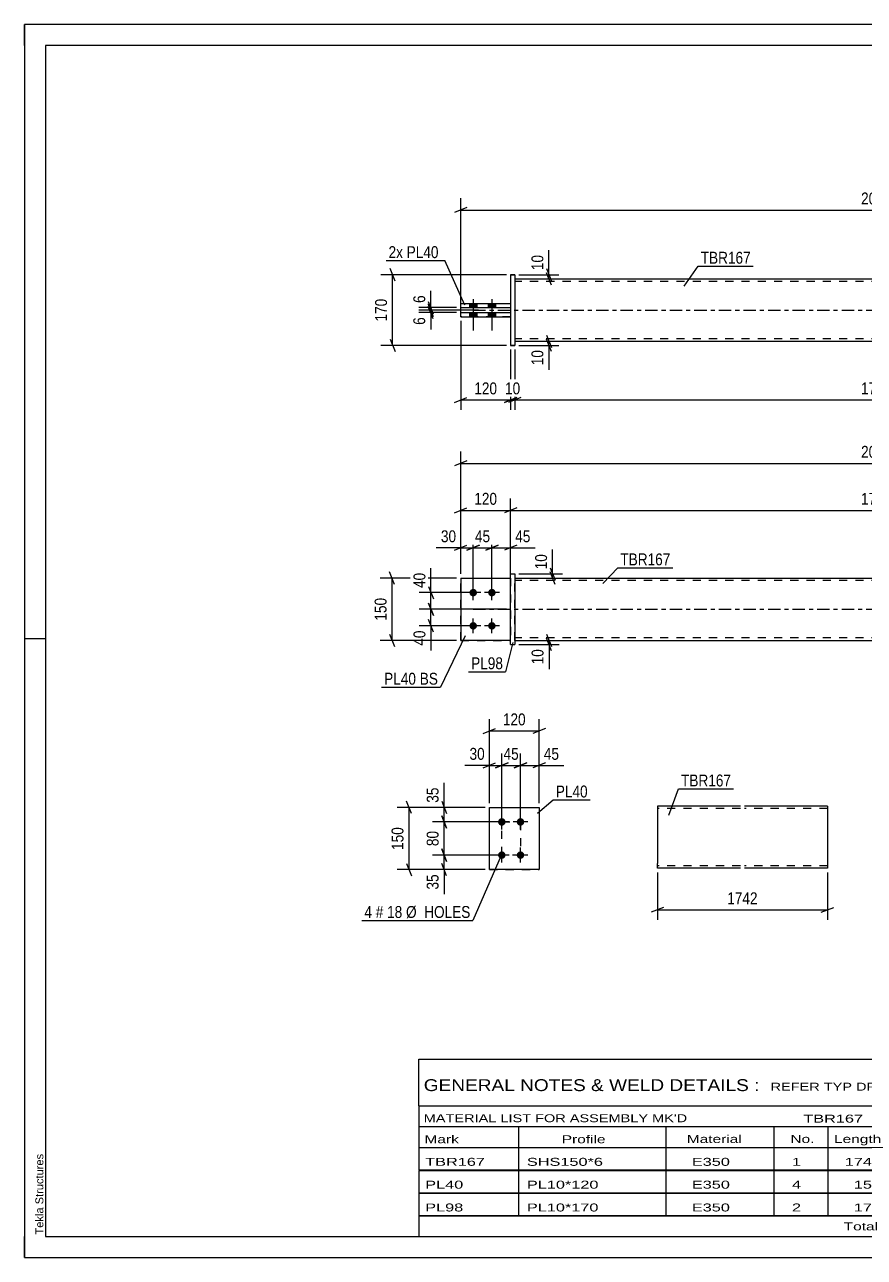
# Model space of a CAD drawing. Header units: millimetres. Extents: x 0 to 420, y 0 to 297.
# Drawn here: x 0 to 202.3, y 0 to 297 of the extents above; entities that cross this region are included whole.
import ezdxf

# ---------------------------------------------------------------- set-up
doc = ezdxf.new("R2010")
doc.units = ezdxf.units.MM
doc.linetypes.add('DXK_LINE_DOT2', pattern=[3.9198, 1.9599, -1.9599])
doc.linetypes.add('DXK_LINE_DOT3', pattern=[5.9187, 2.979, -0.9799, 0.9799, -0.9799])
doc.styles.add('Arial', font='ARIAL.TTF', dxfattribs={"height": 0.2})
doc.styles.add('Arial Narrow', font='ARIALN.TTF', dxfattribs={"height": 0.2})

# ---------------------------------------------------------------- blocks, each defined once
blk = doc.blocks.new('Unknown-580582744-1163')
at = {"color": 5, "linetype": 'Continuous'}
for p, q in [((420, 297), (0, 297)), ((0, 297), (0, 0)), ((0, 292), (0, 297)), ((415, 292), (5, 292)), ((5, 292), (5, 5)), ((5, 149), (0, 149)), ((0, 0), (0, 5)), ((5, 5), (415, 5)), ((0, 0), (420, 0))]:
    blk.add_line(p, q, dxfattribs=at)
at = {"color": 174, "linetype": 'Continuous', "style": 'Arial'}
blk.add_text('Tekla Structures', height=1.9102, rotation=90, dxfattribs=at).set_placement((4.5, 5.5))
blk = doc.blocks.new('Part-580582744-1804 - 1792')
at = {"color": 2, "linetype": 'Continuous'}
for p, q in [((105.07, 163.65), (117.07, 163.65)), ((105.07, 163.65), (105.07, 148.65)), ((117.07, 148.65), (105.07, 148.65)), ((105.07, 148.65), (105.07, 148.65))]:
    blk.add_line(p, q, dxfattribs=at)
at = {"color": 7, "linetype": 'DXK_LINE_DOT2'}
for p, q in [((105.07, 163.65), (117.07, 163.65)), ((117.07, 163.65), (117.07, 163.65)), ((117.07, 163.65), (117.07, 148.65)), ((105.07, 148.65), (117.07, 148.65))]:
    blk.add_line(p, q, dxfattribs=at)
blk = doc.blocks.new('Part-580582744-1809 - 1792')
at = {"color": 7, "linetype": 'DXK_LINE_DOT2'}
for p, q in [((105.07, 163.65), (117.07, 163.65)), ((105.07, 163.65), (117.07, 163.65)), ((105.07, 148.65), (105.07, 163.65)), ((117.07, 163.65), (117.07, 163.65)), ((117.07, 163.65), (117.07, 148.65)), ((105.07, 148.65), (117.07, 148.65)), ((117.07, 148.65), (105.07, 148.65)), ((105.07, 148.65), (105.07, 148.65))]:
    blk.add_line(p, q, dxfattribs=at)
blk = doc.blocks.new('Part-580582744-1814 - 1792')
at = {"color": 2, "linetype": 'Continuous'}
for p, q in [((117.07, 164.65), (118.07, 164.65)), ((117.07, 147.65), (117.07, 164.65)), ((118.07, 164.65), (118.07, 164.65)), ((118.07, 164.65), (118.07, 147.65)), ((117.07, 147.65), (118.07, 147.65))]:
    blk.add_line(p, q, dxfattribs=at)
at = {"color": 7, "linetype": 'DXK_LINE_DOT2'}
for p, q in [((117.07, 164.65), (118.07, 164.65)), ((117.07, 147.65), (118.07, 147.65))]:
    blk.add_line(p, q, dxfattribs=at)
blk = doc.blocks.new('Part-580582744-1824 - 1792')
at = {"color": 2, "linetype": 'Continuous'}
for p, q in [((118.07, 163.65), (292.26, 163.65)), ((118.07, 148.65), (292.26, 148.65))]:
    blk.add_line(p, q, dxfattribs=at)
at = {"color": 7, "linetype": 'DXK_LINE_DOT2'}
for p, q in [((118.07, 148.65), (118.07, 163.65)), ((292.26, 163.65), (292.26, 148.65)), ((292.26, 163.05), (118.07, 163.05)), ((292.26, 149.25), (118.07, 149.25))]:
    blk.add_line(p, q, dxfattribs=at)
at = {"color": 7, "linetype": 'DXK_LINE_DOT3'}
blk.add_line((108.07, 156.15), (302.26, 156.15), dxfattribs=at)
blk = doc.blocks.new('Bolt-580582744-1831 - 1792')
at = {"linetype": 'Continuous'}
for points in [[(108.07, 161.05), (108.26, 161.03), (108.44, 160.97), (108.6, 160.88), (108.74, 160.75), (108.85, 160.6), (108.93, 160.43), (108.96, 160.24), (108.96, 160.05), (108.93, 159.87), (108.85, 159.7), (108.74, 159.55), (108.6, 159.42), (108.44, 159.33), (108.26, 159.27), (108.07, 159.25), (107.88, 159.27), (107.7, 159.33), (107.54, 159.42), (107.4, 159.55), (107.29, 159.7), (107.21, 159.87), (107.17, 160.05), (107.17, 160.24), (107.21, 160.43), (107.29, 160.6), (107.4, 160.75), (107.54, 160.88), (107.7, 160.97), (107.88, 161.03)], [(112.57, 161.05), (112.76, 161.03), (112.94, 160.97), (113.1, 160.88), (113.24, 160.75), (113.35, 160.6), (113.43, 160.43), (113.46, 160.24), (113.46, 160.05), (113.43, 159.87), (113.35, 159.7), (113.24, 159.55), (113.1, 159.42), (112.94, 159.33), (112.76, 159.27), (112.57, 159.25), (112.38, 159.27), (112.2, 159.33), (112.04, 159.42), (111.9, 159.55), (111.79, 159.7), (111.71, 159.87), (111.67, 160.05), (111.67, 160.24), (111.71, 160.43), (111.79, 160.6), (111.9, 160.75), (112.04, 160.88), (112.2, 160.97), (112.38, 161.03)], [(108.07, 153.05), (108.26, 153.03), (108.44, 152.97), (108.6, 152.88), (108.74, 152.75), (108.85, 152.6), (108.93, 152.43), (108.96, 152.24), (108.96, 152.05), (108.93, 151.87), (108.85, 151.7), (108.74, 151.55), (108.6, 151.42), (108.44, 151.33), (108.26, 151.27), (108.07, 151.25), (107.88, 151.27), (107.7, 151.33), (107.54, 151.42), (107.4, 151.55), (107.29, 151.7), (107.21, 151.87), (107.17, 152.05), (107.17, 152.24), (107.21, 152.43), (107.29, 152.6), (107.4, 152.75), (107.54, 152.88), (107.7, 152.97), (107.88, 153.03)], [(112.57, 153.05), (112.76, 153.03), (112.94, 152.97), (113.1, 152.88), (113.24, 152.75), (113.35, 152.6), (113.43, 152.43), (113.46, 152.24), (113.46, 152.05), (113.43, 151.87), (113.35, 151.7), (113.24, 151.55), (113.1, 151.42), (112.94, 151.33), (112.76, 151.27), (112.57, 151.25), (112.38, 151.27), (112.2, 151.33), (112.04, 151.42), (111.9, 151.55), (111.79, 151.7), (111.71, 151.87), (111.67, 152.05), (111.67, 152.24), (111.71, 152.43), (111.79, 152.6), (111.9, 152.75), (112.04, 152.88), (112.2, 152.97), (112.38, 153.03)]]:
    blk.add_hatch(color=1, dxfattribs=at).paths.add_polyline_path(points)
at = {"color": 1, "linetype": 'Continuous'}
for p, q in [((108.07, 158.35), (108.07, 161.95)), ((112.57, 158.35), (112.57, 161.95)), ((109.87, 160.15), (106.27, 160.15)), ((114.37, 160.15), (110.77, 160.15)), ((109.87, 152.15), (106.27, 152.15)), ((108.07, 150.35), (108.07, 153.95)), ((114.37, 152.15), (110.77, 152.15)), ((112.57, 150.35), (112.57, 153.95))]:
    blk.add_line(p, q, dxfattribs=at)
blk = doc.blocks.new('Part-580582744-2124 - 2115')
at = {"color": 2, "linetype": 'Continuous'}
for p, q in [((118.07, 235.72), (292.26, 235.72)), ((118.07, 220.72), (292.26, 220.72))]:
    blk.add_line(p, q, dxfattribs=at)
at = {"color": 7, "linetype": 'DXK_LINE_DOT2'}
for p, q in [((118.07, 235.72), (118.07, 220.72)), ((292.26, 235.12), (118.07, 235.12)), ((292.26, 235.72), (292.26, 220.72)), ((292.26, 221.32), (118.07, 221.32))]:
    blk.add_line(p, q, dxfattribs=at)
at = {"color": 7, "linetype": 'DXK_LINE_DOT3'}
blk.add_line((108.07, 228.22), (302.26, 228.22), dxfattribs=at)
blk = doc.blocks.new('Bolt-580582744-2118 - 2115')
at = {"linetype": 'Continuous'}
for points in [[(107.17, 228.82), (108.97, 228.82), (108.97, 229.82), (107.17, 229.82)], [(107.17, 228.82), (108.97, 228.82), (108.97, 229.82), (107.17, 229.82)], [(111.67, 228.82), (113.47, 228.82), (113.47, 229.82), (111.67, 229.82)], [(111.67, 228.82), (113.47, 228.82), (113.47, 229.82), (111.67, 229.82)], [(107.17, 226.62), (108.97, 226.62), (108.97, 227.62), (107.17, 227.62)], [(107.17, 226.62), (108.97, 226.62), (108.97, 227.62), (107.17, 227.62)], [(111.67, 226.62), (113.47, 226.62), (113.47, 227.62), (111.67, 227.62)], [(111.67, 226.62), (113.47, 226.62), (113.47, 227.62), (111.67, 227.62)]]:
    blk.add_hatch(color=1, dxfattribs=at).paths.add_polyline_path(points)
at = {"color": 1, "linetype": 'Continuous'}
for p, q in [((107.17, 229.82), (107.17, 228.82)), ((107.17, 229.82), (107.17, 228.82)), ((108.07, 230.82), (108.07, 223.32)), ((108.07, 230.82), (108.07, 223.32)), ((108.97, 229.82), (108.97, 228.82)), ((108.97, 229.82), (108.97, 228.82)), ((111.67, 229.82), (111.67, 228.82)), ((111.67, 229.82), (111.67, 228.82)), ((112.57, 230.82), (112.57, 223.32)), ((112.57, 230.82), (112.57, 223.32)), ((113.47, 229.82), (113.47, 228.82)), ((113.47, 229.82), (113.47, 228.82)), ((107.17, 227.62), (107.17, 226.62)), ((107.17, 227.62), (107.17, 226.62)), ((108.97, 227.62), (108.97, 226.62)), ((108.97, 227.62), (108.97, 226.62)), ((111.67, 227.62), (111.67, 226.62)), ((111.67, 227.62), (111.67, 226.62)), ((113.47, 227.62), (113.47, 226.62)), ((113.47, 227.62), (113.47, 226.62))]:
    blk.add_line(p, q, dxfattribs=at)
blk = doc.blocks.new('Part-580582744-2135 - 2115')
at = {"color": 2, "linetype": 'Continuous'}
for p, q in [((105.07, 229.82), (117.07, 229.82)), ((105.07, 228.82), (105.07, 229.82)), ((105.07, 228.82), (117.07, 228.82)), ((105.07, 228.82), (105.07, 228.82))]:
    blk.add_line(p, q, dxfattribs=at)
at = {"color": 7, "linetype": 'DXK_LINE_DOT2'}
for p, q in [((105.07, 229.82), (117.07, 229.82)), ((105.07, 229.82), (105.07, 229.82)), ((105.07, 228.82), (117.07, 228.82)), ((117.07, 229.82), (117.07, 228.82))]:
    blk.add_line(p, q, dxfattribs=at)
blk = doc.blocks.new('Part-580582744-2130 - 2115')
at = {"color": 2, "linetype": 'Continuous'}
for p, q in [((105.07, 227.62), (117.07, 227.62)), ((105.07, 226.62), (105.07, 227.62)), ((105.07, 226.62), (117.07, 226.62)), ((105.07, 226.62), (105.07, 226.62))]:
    blk.add_line(p, q, dxfattribs=at)
at = {"color": 7, "linetype": 'DXK_LINE_DOT2'}
for p, q in [((105.07, 227.62), (117.07, 227.62)), ((117.07, 226.62), (105.07, 226.62)), ((117.07, 227.62), (117.07, 226.62))]:
    blk.add_line(p, q, dxfattribs=at)
blk = doc.blocks.new('Part-580582744-2136 - 2115')
at = {"color": 2, "linetype": 'Continuous'}
for p, q in [((117.07, 236.72), (118.07, 236.72)), ((117.07, 236.72), (117.07, 219.72)), ((118.07, 236.72), (118.07, 236.72)), ((118.07, 236.72), (118.07, 219.72)), ((118.07, 219.72), (117.07, 219.72)), ((117.07, 219.72), (117.07, 219.72))]:
    blk.add_line(p, q, dxfattribs=at)
at = {"color": 7, "linetype": 'DXK_LINE_DOT2'}
for p, q in [((118.07, 236.72), (117.07, 236.72)), ((118.07, 236.72), (118.07, 236.72)), ((117.07, 219.72), (118.07, 219.72))]:
    blk.add_line(p, q, dxfattribs=at)
blk = doc.blocks.new('Bolt-580582744-1445 - 1411')
at = {"linetype": 'Continuous'}
for points in [[(114.96, 104.01), (114.77, 104.03), (114.59, 104.08), (114.43, 104.18), (114.29, 104.3), (114.18, 104.46), (114.1, 104.63), (114.06, 104.81), (114.06, 105), (114.1, 105.18), (114.18, 105.36), (114.29, 105.51), (114.43, 105.63), (114.59, 105.73), (114.77, 105.79), (114.96, 105.81), (115.15, 105.79), (115.33, 105.73), (115.49, 105.63), (115.63, 105.51), (115.74, 105.36), (115.82, 105.18), (115.85, 105), (115.85, 104.81), (115.82, 104.63), (115.74, 104.46), (115.63, 104.3), (115.49, 104.18), (115.33, 104.08), (115.15, 104.03)], [(119.46, 104.01), (119.27, 104.03), (119.09, 104.08), (118.93, 104.18), (118.79, 104.3), (118.68, 104.46), (118.6, 104.63), (118.56, 104.81), (118.56, 105), (118.6, 105.18), (118.68, 105.36), (118.79, 105.51), (118.93, 105.63), (119.09, 105.73), (119.27, 105.79), (119.46, 105.81), (119.65, 105.79), (119.83, 105.73), (119.99, 105.63), (120.13, 105.51), (120.24, 105.36), (120.32, 105.18), (120.35, 105), (120.35, 104.81), (120.32, 104.63), (120.24, 104.46), (120.13, 104.3), (119.99, 104.18), (119.83, 104.08), (119.65, 104.03)], [(114.96, 96.01), (114.77, 96.03), (114.59, 96.08), (114.43, 96.18), (114.29, 96.3), (114.18, 96.46), (114.1, 96.63), (114.06, 96.81), (114.06, 97), (114.1, 97.18), (114.18, 97.36), (114.29, 97.51), (114.43, 97.63), (114.59, 97.73), (114.77, 97.79), (114.96, 97.81), (115.15, 97.79), (115.33, 97.73), (115.49, 97.63), (115.63, 97.51), (115.74, 97.36), (115.82, 97.18), (115.85, 97), (115.85, 96.81), (115.82, 96.63), (115.74, 96.46), (115.63, 96.3), (115.49, 96.18), (115.33, 96.08), (115.15, 96.03)], [(119.46, 96.01), (119.27, 96.03), (119.09, 96.08), (118.93, 96.18), (118.79, 96.3), (118.68, 96.46), (118.6, 96.63), (118.56, 96.81), (118.56, 97), (118.6, 97.18), (118.68, 97.36), (118.79, 97.51), (118.93, 97.63), (119.09, 97.73), (119.27, 97.79), (119.46, 97.81), (119.65, 97.79), (119.83, 97.73), (119.99, 97.63), (120.13, 97.51), (120.24, 97.36), (120.32, 97.18), (120.35, 97), (120.35, 96.81), (120.32, 96.63), (120.24, 96.46), (120.13, 96.3), (119.99, 96.18), (119.83, 96.08), (119.65, 96.03)]]:
    blk.add_hatch(color=1, dxfattribs=at).paths.add_polyline_path(points)
at = {"color": 1, "linetype": 'Continuous'}
for p, q in [((116.76, 104.91), (113.16, 104.91)), ((114.96, 103.11), (114.96, 106.71)), ((121.26, 104.91), (117.66, 104.91)), ((119.46, 103.11), (119.46, 106.71)), ((114.96, 95.11), (114.96, 98.71)), ((119.46, 95.11), (119.46, 98.71)), ((116.76, 96.91), (113.16, 96.91)), ((121.26, 96.91), (117.66, 96.91))]:
    blk.add_line(p, q, dxfattribs=at)
blk = doc.blocks.new('Part-580582744-1460 - 1411')
at = {"color": 2, "linetype": 'Continuous'}
for p, q in [((111.96, 108.41), (123.96, 108.41)), ((111.96, 93.41), (111.96, 108.41)), ((123.96, 108.41), (123.96, 108.41)), ((123.96, 108.41), (123.96, 93.41)), ((123.96, 93.41), (111.96, 93.41)), ((111.96, 93.41), (111.96, 93.41))]:
    blk.add_line(p, q, dxfattribs=at)
at = {"color": 7, "linetype": 'DXK_LINE_DOT2'}
for p, q in [((111.96, 108.41), (123.96, 108.41)), ((111.96, 93.41), (123.96, 93.41)), ((111.96, 93.41), (111.96, 93.41))]:
    blk.add_line(p, q, dxfattribs=at)
blk = doc.blocks.new('Part-580582744-1274 - 1255')
at = {"color": 2, "linetype": 'Continuous'}
for p, q in [((172.43, 108.73), (152.43, 108.73)), ((152.43, 108.73), (152.43, 94.93)), ((193.43, 108.73), (173.43, 108.73)), ((193.43, 108.73), (193.43, 93.73)), ((152.43, 94.08), (152.43, 94.93)), ((152.43, 93.82), (152.43, 94.08)), ((152.43, 93.73), (152.43, 93.82)), ((172.43, 93.73), (152.43, 93.73)), ((193.43, 93.73), (173.43, 93.73))]:
    blk.add_line(p, q, dxfattribs=at)
at = {"color": 7, "linetype": 'DXK_LINE_DOT2'}
for p, q in [((172.43, 108.13), (152.43, 108.13)), ((193.43, 108.13), (173.43, 108.13)), ((152.43, 94.47), (152.43, 94.93)), ((152.43, 94.08), (152.43, 94.7)), ((152.43, 94.33), (152.43, 94.38)), ((152.43, 94.33), (152.43, 94.38)), ((172.43, 94.33), (152.43, 94.33)), ((152.43, 93.73), (152.43, 93.73)), ((193.43, 94.33), (173.43, 94.33)), ((193.43, 94.33), (193.43, 94.38))]:
    blk.add_line(p, q, dxfattribs=at)
blk = doc.blocks.new('Rectangle-580582744-1569 - 1411')
at = {"color": 1, "linetype": 'DXK_LINE_DOT2'}
blk.add_lwpolyline([(114.96, 104.91), (119.46, 104.91), (119.46, 96.91), (114.96, 96.91), (114.96, 104.91)], close=True, dxfattribs=at)
blk = doc.blocks.new('StraightDimension-580582744-2011 - 1792')
at = {"color": 7, "linetype": 'Continuous'}
for p, q in [((112.57, 161.15), (112.57, 173.8)), ((117.07, 164.65), (117.07, 173.8)), ((111.07, 170.35), (114.07, 171.55)), ((112.57, 170.95), (117.07, 170.95)), ((118.57, 171.55), (115.57, 170.35))]:
    blk.add_line(p, q, dxfattribs=at)
at = {"color": 0}
blk.add_wipeout([(122.45, 171.7), (122.45, 175.9), (117.59, 175.9), (117.59, 171.7)], dxfattribs=at)
at = {"color": 7, "linetype": 'Continuous'}
blk.add_line((117.07, 170.95), (122.98, 170.95), dxfattribs=at)
blk.add_line((117.07, 170.95), (122.98, 170.95), dxfattribs=at)
at = {"color": 3, "style": 'Arial Narrow'}
blk.add_text('45', height=2.863, dxfattribs=at).set_placement((118.19, 172.3))
blk = doc.blocks.new('StraightDimension-580582744-1893 - 1792')
at = {"color": 7, "linetype": 'Continuous'}
for p, q in [((105.07, 164.65), (105.07, 194.15)), ((305.26, 164.65), (305.26, 194.15)), ((106.57, 191.9), (103.57, 190.7)), ((105.07, 191.3), (305.26, 191.3)), ((303.76, 190.7), (306.76, 191.9))]:
    blk.add_line(p, q, dxfattribs=at)
at = {"color": 0}
blk.add_wipeout([(209.42, 192.05), (209.42, 196.25), (200.91, 196.25), (200.91, 192.05)], dxfattribs=at)
at = {"color": 3, "style": 'Arial Narrow'}
blk.add_text('2002', height=2.863, dxfattribs=at).set_placement((201.51, 192.65))
blk = doc.blocks.new('StraightDimension-580582744-2057 - 1792')
at = {"color": 7, "linetype": 'Continuous'}
for p, q in [((97.29, 157.65), (98.49, 154.65)), ((116.07, 156.15), (95.04, 156.15)), ((97.89, 152.15), (97.89, 156.15)), ((107.07, 152.15), (95.04, 152.15)), ((98.49, 150.65), (97.29, 153.65))]:
    blk.add_line(p, q, dxfattribs=at)
at = {"color": 0}
blk.add_wipeout([(97.14, 151.62), (92.94, 151.62), (92.94, 146.77), (97.14, 146.77)], dxfattribs=at)
at = {"color": 7, "linetype": 'Continuous'}
blk.add_line((97.89, 152.15), (97.89, 146.24), dxfattribs=at)
blk.add_line((97.89, 152.15), (97.89, 146.24), dxfattribs=at)
at = {"color": 3, "style": 'Arial Narrow'}
blk.add_text('40', height=2.863, rotation=90.0002, dxfattribs=at).set_placement((96.54, 147.37))
blk = doc.blocks.new('StraightDimension-580582744-2028 - 1792')
at = {"color": 7, "linetype": 'Continuous'}
for p, q in [((104.07, 163.65), (85.68, 163.65)), ((89.13, 162.15), (87.93, 165.15)), ((88.53, 148.65), (88.53, 163.65)), ((104.07, 148.65), (85.68, 148.65)), ((87.93, 150.15), (89.13, 147.15))]:
    blk.add_line(p, q, dxfattribs=at)
at = {"color": 0}
blk.add_wipeout([(87.78, 159.49), (83.58, 159.49), (83.58, 152.81), (87.78, 152.81)], dxfattribs=at)
at = {"color": 3, "style": 'Arial Narrow'}
blk.add_text('150', height=2.863, rotation=90.0002, dxfattribs=at).set_placement((87.18, 153.41))
blk = doc.blocks.new('StraightDimension-580582744-1966 - 1792')
at = {"color": 7, "linetype": 'Continuous'}
for p, q in [((105.07, 164.65), (105.07, 182.83)), ((117.07, 157.15), (117.07, 182.83)), ((103.57, 179.38), (106.57, 180.58)), ((105.07, 179.98), (117.07, 179.98)), ((118.57, 180.58), (115.57, 179.38))]:
    blk.add_line(p, q, dxfattribs=at)
at = {"color": 0}
blk.add_wipeout([(114.41, 180.73), (114.41, 184.93), (107.73, 184.93), (107.73, 180.73)], dxfattribs=at)
at = {"color": 3, "style": 'Arial Narrow'}
blk.add_text('120', height=2.863, dxfattribs=at).set_placement((108.33, 181.33))
blk = doc.blocks.new('StraightDimension-580582744-1838 - 1792')
at = {"color": 7, "linetype": 'Continuous'}
for p, q in [((119.07, 164.65), (129.6, 164.65)), ((119.07, 163.65), (129.6, 163.65)), ((126.6, 166.15), (127.8, 163.15)), ((127.8, 162.15), (126.6, 165.15)), ((127.2, 163.65), (127.2, 164.65))]:
    blk.add_line(p, q, dxfattribs=at)
at = {"color": 0}
blk.add_wipeout([(126.45, 170.03), (122.25, 170.03), (122.25, 165.17), (126.45, 165.17)], dxfattribs=at)
at = {"color": 7, "linetype": 'Continuous'}
blk.add_line((127.2, 164.65), (127.2, 170.55), dxfattribs=at)
blk.add_line((127.2, 164.65), (127.2, 170.55), dxfattribs=at)
at = {"color": 3, "style": 'Arial Narrow'}
blk.add_text('10', height=2.863, rotation=90.0002, dxfattribs=at).set_placement((125.85, 165.77))
blk = doc.blocks.new('StraightDimension-580582744-1951 - 1792')
at = {"color": 7, "linetype": 'Continuous'}
for p, q in [((117.07, 157.15), (117.07, 182.83)), ((293.26, 164.65), (293.26, 182.83)), ((118.57, 180.58), (115.57, 179.38)), ((117.07, 179.98), (293.26, 179.98)), ((291.76, 179.38), (294.76, 180.58))]:
    blk.add_line(p, q, dxfattribs=at)
at = {"color": 0}
blk.add_wipeout([(209.42, 180.73), (209.42, 184.93), (200.91, 184.93), (200.91, 180.73)], dxfattribs=at)
at = {"color": 3, "style": 'Arial Narrow'}
blk.add_text('1762', height=2.863, dxfattribs=at).set_placement((201.51, 181.33))
blk = doc.blocks.new('StraightDimension-580582744-1982 - 1792')
at = {"color": 7, "linetype": 'Continuous'}
for p, q in [((105.07, 164.65), (105.07, 173.8)), ((108.07, 161.15), (108.07, 173.8)), ((103.57, 170.35), (106.57, 171.55)), ((105.07, 170.95), (108.07, 170.95)), ((109.57, 171.55), (106.57, 170.35))]:
    blk.add_line(p, q, dxfattribs=at)
at = {"color": 0}
blk.add_wipeout([(104.54, 171.7), (104.54, 175.9), (99.69, 175.9), (99.69, 171.7)], dxfattribs=at)
at = {"color": 7, "linetype": 'Continuous'}
blk.add_line((105.07, 170.95), (99.16, 170.95), dxfattribs=at)
blk.add_line((105.07, 170.95), (99.16, 170.95), dxfattribs=at)
at = {"color": 3, "style": 'Arial Narrow'}
blk.add_text('30', height=2.863, dxfattribs=at).set_placement((100.29, 172.3))
blk = doc.blocks.new('StraightDimension-580582744-1998 - 1792')
at = {"color": 7, "linetype": 'Continuous'}
for p, q in [((108.07, 161.15), (108.07, 173.8)), ((112.57, 161.15), (112.57, 173.8)), ((106.57, 170.35), (109.57, 171.55)), ((108.07, 170.95), (112.57, 170.95)), ((114.07, 171.55), (111.07, 170.35))]:
    blk.add_line(p, q, dxfattribs=at)
at = {"color": 0}
blk.add_wipeout([(112.75, 171.7), (112.75, 175.9), (107.89, 175.9), (107.89, 171.7)], dxfattribs=at)
at = {"color": 3, "style": 'Arial Narrow'}
blk.add_text('45', height=2.863, dxfattribs=at).set_placement((108.49, 172.3))
blk = doc.blocks.new('StraightDimension-580582744-2048 - 1792')
at = {"color": 7, "linetype": 'Continuous'}
for p, q in [((97.29, 161.65), (98.49, 158.65)), ((107.07, 160.15), (95.04, 160.15)), ((98.49, 154.65), (97.29, 157.65)), ((97.89, 156.15), (97.89, 160.15)), ((116.07, 156.15), (95.04, 156.15))]:
    blk.add_line(p, q, dxfattribs=at)
at = {"color": 0}
blk.add_wipeout([(97.14, 165.53), (92.94, 165.53), (92.94, 160.67), (97.14, 160.67)], dxfattribs=at)
at = {"color": 7, "linetype": 'Continuous'}
blk.add_line((97.89, 160.15), (97.89, 166.05), dxfattribs=at)
blk.add_line((97.89, 160.15), (97.89, 166.05), dxfattribs=at)
at = {"color": 3, "style": 'Arial Narrow'}
blk.add_text('40', height=2.863, rotation=90.0002, dxfattribs=at).set_placement((96.54, 161.27))
blk = doc.blocks.new('StraightDimension-580582744-2067 - 1792')
at = {"color": 7, "linetype": 'Continuous'}
for p, q in [((119.07, 148.65), (128.75, 148.65)), ((125.75, 150.15), (126.95, 147.15)), ((126.95, 146.15), (125.75, 149.15)), ((126.35, 147.65), (126.35, 148.65)), ((119.07, 147.65), (128.75, 147.65))]:
    blk.add_line(p, q, dxfattribs=at)
at = {"color": 0}
blk.add_wipeout([(125.6, 147.12), (121.4, 147.12), (121.4, 142.27), (125.6, 142.27)], dxfattribs=at)
at = {"color": 7, "linetype": 'Continuous'}
blk.add_line((126.35, 147.65), (126.35, 141.74), dxfattribs=at)
blk.add_line((126.35, 147.65), (126.35, 141.74), dxfattribs=at)
at = {"color": 3, "style": 'Arial Narrow'}
blk.add_text('10', height=2.863, rotation=90.0002, dxfattribs=at).set_placement((125, 142.87))
blk = doc.blocks.new('StraightDimension-580582744-2182 - 2115')
at = {"color": 7, "linetype": 'Continuous'}
for p, q in [((118.07, 218.72), (118.07, 204.18)), ((292.26, 218.72), (292.26, 204.18)), ((119.57, 207.18), (116.57, 205.98)), ((118.07, 206.58), (292.26, 206.58)), ((290.76, 205.98), (293.76, 207.18))]:
    blk.add_line(p, q, dxfattribs=at)
at = {"color": 0}
blk.add_wipeout([(209.42, 207.33), (209.42, 211.53), (200.91, 211.53), (200.91, 207.33)], dxfattribs=at)
at = {"color": 3, "style": 'Arial Narrow'}
blk.add_text('1742', height=2.863, dxfattribs=at).set_placement((201.51, 207.93))
blk = doc.blocks.new('StraightDimension-580582744-2199 - 2115')
at = {"color": 7, "linetype": 'Continuous'}
for p, q in [((105.07, 225.62), (105.07, 204.18)), ((117.07, 218.72), (117.07, 204.18)), ((103.57, 205.98), (106.57, 207.18)), ((105.07, 206.58), (117.07, 206.58)), ((118.57, 207.18), (115.57, 205.98))]:
    blk.add_line(p, q, dxfattribs=at)
at = {"color": 0}
blk.add_wipeout([(114.41, 207.33), (114.41, 211.53), (107.73, 211.53), (107.73, 207.33)], dxfattribs=at)
at = {"color": 3, "style": 'Arial Narrow'}
blk.add_text('120', height=2.863, dxfattribs=at).set_placement((108.33, 207.93))
blk = doc.blocks.new('StraightDimension-580582744-2148 - 2115')
at = {"color": 7, "linetype": 'Continuous'}
for p, q in [((119.07, 220.72), (128.71, 220.72)), ((125.71, 222.22), (126.91, 219.22)), ((126.91, 218.22), (125.71, 221.22)), ((126.31, 219.72), (126.31, 220.72)), ((119.07, 219.72), (128.71, 219.72))]:
    blk.add_line(p, q, dxfattribs=at)
at = {"color": 0}
blk.add_wipeout([(125.56, 219.2), (121.36, 219.2), (121.36, 214.34), (125.56, 214.34)], dxfattribs=at)
at = {"color": 7, "linetype": 'Continuous'}
blk.add_line((126.31, 219.72), (126.31, 213.82), dxfattribs=at)
blk.add_line((126.31, 219.72), (126.31, 213.82), dxfattribs=at)
at = {"color": 3, "style": 'Arial Narrow'}
blk.add_text('10', height=2.863, rotation=90.0002, dxfattribs=at).set_placement((124.96, 214.94))
blk = doc.blocks.new('StraightDimension-580582744-2158 - 2115')
at = {"color": 7, "linetype": 'Continuous'}
for p, q in [((89.24, 235.22), (88.04, 238.22)), ((116.07, 236.72), (85.79, 236.72)), ((88.64, 219.72), (88.64, 236.72)), ((88.04, 221.22), (89.24, 218.22)), ((116.07, 219.72), (85.79, 219.72))]:
    blk.add_line(p, q, dxfattribs=at)
at = {"color": 0}
blk.add_wipeout([(87.89, 231.57), (83.69, 231.57), (83.69, 224.88), (87.89, 224.88)], dxfattribs=at)
at = {"color": 3, "style": 'Arial Narrow'}
blk.add_text('170', height=2.863, rotation=90.0002, dxfattribs=at).set_placement((87.29, 225.48))
blk = doc.blocks.new('StraightDimension-580582744-2171 - 2115')
at = {"color": 7, "linetype": 'Continuous'}
for p, q in [((106.57, 252.94), (103.57, 251.74)), ((105.07, 227.62), (105.07, 255.19)), ((303.76, 251.74), (306.76, 252.94)), ((305.26, 227.62), (305.26, 255.19)), ((105.07, 252.34), (305.26, 252.34))]:
    blk.add_line(p, q, dxfattribs=at)
at = {"color": 0}
blk.add_wipeout([(209.42, 253.09), (209.42, 257.29), (200.91, 257.29), (200.91, 253.09)], dxfattribs=at)
at = {"color": 3, "style": 'Arial Narrow'}
blk.add_text('2002', height=2.863, dxfattribs=at).set_placement((201.51, 253.69))
blk = doc.blocks.new('StraightDimension-580582744-2190 - 2115')
at = {"color": 7, "linetype": 'Continuous'}
for p, q in [((117.07, 218.72), (117.07, 204.18)), ((118.07, 218.72), (118.07, 204.18)), ((115.57, 205.98), (118.57, 207.18)), ((119.57, 207.18), (116.57, 205.98)), ((117.07, 206.58), (118.07, 206.58))]:
    blk.add_line(p, q, dxfattribs=at)
at = {"color": 0}
blk.add_wipeout([(120, 207.33), (120, 211.53), (115.14, 211.53), (115.14, 207.33)], dxfattribs=at)
at = {"color": 3, "style": 'Arial Narrow'}
blk.add_text('10', height=2.863, dxfattribs=at).set_placement((115.74, 207.93))
blk = doc.blocks.new('StraightDimension-580582744-2239 - 2115')
at = {"color": 7, "linetype": 'Continuous'}
for p, q in [((125.71, 238.22), (126.91, 235.22)), ((119.07, 236.72), (128.71, 236.72)), ((119.07, 235.72), (128.71, 235.72)), ((126.91, 234.22), (125.71, 237.22)), ((126.31, 235.72), (126.31, 236.72))]:
    blk.add_line(p, q, dxfattribs=at)
at = {"color": 0}
blk.add_wipeout([(125.56, 242.1), (121.36, 242.1), (121.36, 237.25), (125.56, 237.25)], dxfattribs=at)
at = {"color": 7, "linetype": 'Continuous'}
blk.add_line((126.31, 236.72), (126.31, 242.63), dxfattribs=at)
blk.add_line((126.31, 236.72), (126.31, 242.63), dxfattribs=at)
at = {"color": 3, "style": 'Arial Narrow'}
blk.add_text('10', height=2.863, rotation=90.0002, dxfattribs=at).set_placement((124.96, 237.85))
blk = doc.blocks.new('StraightDimension-580582744-2279 - 2115')
at = {"color": 7, "linetype": 'Continuous'}
for p, q in [((97.25, 229.72), (98.45, 226.72)), ((98.45, 226.12), (97.25, 229.12)), ((109.32, 228.22), (95, 228.22)), ((104.07, 227.62), (95, 227.62)), ((97.85, 227.62), (97.85, 228.22))]:
    blk.add_line(p, q, dxfattribs=at)
at = {"color": 0}
blk.add_wipeout([(97.1, 227.1), (92.9, 227.1), (92.9, 224.07), (97.1, 224.07)], dxfattribs=at)
at = {"color": 7, "linetype": 'Continuous'}
blk.add_line((97.85, 227.62), (97.85, 223.55), dxfattribs=at)
blk.add_line((97.85, 227.62), (97.85, 223.55), dxfattribs=at)
at = {"color": 3, "style": 'Arial Narrow'}
blk.add_text('6', height=2.86, rotation=90.0002, dxfattribs=at).set_placement((96.5, 224.67))
blk = doc.blocks.new('StraightDimension-580582744-2289 - 2115')
at = {"color": 7, "linetype": 'Continuous'}
for p, q in [((104.07, 228.82), (95, 228.82)), ((97.25, 230.32), (98.45, 227.32)), ((98.45, 226.72), (97.25, 229.72)), ((97.85, 228.22), (97.85, 228.82)), ((109.32, 228.22), (95, 228.22))]:
    blk.add_line(p, q, dxfattribs=at)
at = {"color": 0}
blk.add_wipeout([(97.1, 232.38), (92.9, 232.38), (92.9, 229.35), (97.1, 229.35)], dxfattribs=at)
at = {"color": 7, "linetype": 'Continuous'}
blk.add_line((97.85, 228.82), (97.85, 232.9), dxfattribs=at)
blk.add_line((97.85, 228.82), (97.85, 232.9), dxfattribs=at)
at = {"color": 3, "style": 'Arial Narrow'}
blk.add_text('6', height=2.86, rotation=90.0002, dxfattribs=at).set_placement((96.5, 229.95))
blk = doc.blocks.new('StraightDimension-580582744-1556 - 1411')
at = {"color": 7, "linetype": 'Continuous'}
for p, q in [((100.47, 98.41), (101.67, 95.41)), ((113.96, 96.91), (98.22, 96.91)), ((101.07, 93.41), (101.07, 96.91)), ((110.96, 93.41), (98.22, 93.41)), ((101.67, 91.91), (100.47, 94.91))]:
    blk.add_line(p, q, dxfattribs=at)
at = {"color": 0}
blk.add_wipeout([(100.32, 92.88), (96.12, 92.88), (96.12, 88.02), (100.32, 88.02)], dxfattribs=at)
at = {"color": 7, "linetype": 'Continuous'}
blk.add_line((101.07, 93.41), (101.07, 87.5), dxfattribs=at)
blk.add_line((101.07, 93.41), (101.07, 87.5), dxfattribs=at)
at = {"color": 3, "style": 'Arial Narrow'}
blk.add_text('35', height=2.863, rotation=90.0002, dxfattribs=at).set_placement((99.72, 88.62))
blk = doc.blocks.new('StraightDimension-580582744-1492 - 1411')
at = {"color": 7, "linetype": 'Continuous'}
for p, q in [((113.46, 117.93), (116.46, 119.13)), ((114.96, 105.91), (114.96, 121.38)), ((120.96, 119.13), (117.96, 117.93)), ((119.46, 105.91), (119.46, 121.38)), ((114.96, 118.53), (119.46, 118.53))]:
    blk.add_line(p, q, dxfattribs=at)
at = {"color": 0}
blk.add_wipeout([(119.64, 119.28), (119.64, 123.48), (114.78, 123.48), (114.78, 119.28)], dxfattribs=at)
at = {"color": 3, "style": 'Arial Narrow'}
blk.add_text('45', height=2.863, dxfattribs=at).set_placement((115.38, 119.88))
blk = doc.blocks.new('StraightDimension-580582744-1462 - 1411')
at = {"color": 7, "linetype": 'Continuous'}
for p, q in [((111.96, 109.41), (111.96, 129.68)), ((123.96, 109.41), (123.96, 129.68)), ((110.46, 126.23), (113.46, 127.43)), ((111.96, 126.83), (123.96, 126.83)), ((125.46, 127.43), (122.46, 126.23))]:
    blk.add_line(p, q, dxfattribs=at)
at = {"color": 0}
blk.add_wipeout([(121.3, 127.58), (121.3, 131.78), (114.62, 131.78), (114.62, 127.58)], dxfattribs=at)
at = {"color": 3, "style": 'Arial Narrow'}
blk.add_text('120', height=2.863, dxfattribs=at).set_placement((115.22, 128.18))
blk = doc.blocks.new('StraightDimension-580582744-1479 - 1411')
at = {"color": 7, "linetype": 'Continuous'}
for p, q in [((117.96, 117.93), (120.96, 119.13)), ((119.46, 105.91), (119.46, 121.38)), ((125.46, 119.13), (122.46, 117.93)), ((123.96, 109.41), (123.96, 121.38)), ((119.46, 118.53), (123.96, 118.53))]:
    blk.add_line(p, q, dxfattribs=at)
at = {"color": 0}
blk.add_wipeout([(129.34, 119.28), (129.34, 123.48), (124.48, 123.48), (124.48, 119.28)], dxfattribs=at)
at = {"color": 7, "linetype": 'Continuous'}
blk.add_line((123.96, 118.53), (129.87, 118.53), dxfattribs=at)
blk.add_line((123.96, 118.53), (129.87, 118.53), dxfattribs=at)
at = {"color": 3, "style": 'Arial Narrow'}
blk.add_text('45', height=2.863, dxfattribs=at).set_placement((125.08, 119.88))
blk = doc.blocks.new('StraightDimension-580582744-1502 - 1411')
at = {"color": 7, "linetype": 'Continuous'}
for p, q in [((110.46, 117.93), (113.46, 119.13)), ((111.96, 109.41), (111.96, 121.38)), ((116.46, 119.13), (113.46, 117.93)), ((114.96, 105.91), (114.96, 121.38)), ((111.96, 118.53), (114.96, 118.53))]:
    blk.add_line(p, q, dxfattribs=at)
at = {"color": 0}
blk.add_wipeout([(111.43, 119.28), (111.43, 123.48), (106.58, 123.48), (106.58, 119.28)], dxfattribs=at)
at = {"color": 7, "linetype": 'Continuous'}
blk.add_line((111.96, 118.53), (106.05, 118.53), dxfattribs=at)
blk.add_line((111.96, 118.53), (106.05, 118.53), dxfattribs=at)
at = {"color": 3, "style": 'Arial Narrow'}
blk.add_text('30', height=2.863, dxfattribs=at).set_placement((107.18, 119.88))
blk = doc.blocks.new('StraightDimension-580582744-1516 - 1411')
at = {"color": 7, "linetype": 'Continuous'}
for p, q in [((93.21, 106.91), (92.01, 109.91)), ((110.96, 108.41), (89.76, 108.41)), ((92.61, 93.41), (92.61, 108.41)), ((110.96, 93.41), (89.76, 93.41)), ((92.01, 94.91), (93.21, 91.91))]:
    blk.add_line(p, q, dxfattribs=at)
at = {"color": 0}
blk.add_wipeout([(91.86, 104.25), (87.66, 104.25), (87.66, 97.56), (91.86, 97.56)], dxfattribs=at)
at = {"color": 3, "style": 'Arial Narrow'}
blk.add_text('150', height=2.863, rotation=90.0002, dxfattribs=at).set_placement((91.26, 98.16))
blk = doc.blocks.new('StraightDimension-580582744-1533 - 1411')
at = {"color": 7, "linetype": 'Continuous'}
for p, q in [((100.47, 109.91), (101.67, 106.91)), ((110.96, 108.41), (98.22, 108.41)), ((101.07, 104.91), (101.07, 108.41)), ((113.96, 104.91), (98.22, 104.91)), ((101.67, 103.41), (100.47, 106.41))]:
    blk.add_line(p, q, dxfattribs=at)
at = {"color": 0}
blk.add_wipeout([(100.32, 113.79), (96.12, 113.79), (96.12, 108.93), (100.32, 108.93)], dxfattribs=at)
at = {"color": 7, "linetype": 'Continuous'}
blk.add_line((101.07, 108.41), (101.07, 114.31), dxfattribs=at)
blk.add_line((101.07, 108.41), (101.07, 114.31), dxfattribs=at)
at = {"color": 3, "style": 'Arial Narrow'}
blk.add_text('35', height=2.863, rotation=90.0002, dxfattribs=at).set_placement((99.72, 109.53))
blk = doc.blocks.new('StraightDimension-580582744-1546 - 1411')
at = {"color": 7, "linetype": 'Continuous'}
for p, q in [((113.96, 104.91), (98.22, 104.91)), ((100.47, 106.41), (101.67, 103.41)), ((101.07, 96.91), (101.07, 104.91)), ((101.67, 95.41), (100.47, 98.41)), ((113.96, 96.91), (98.22, 96.91))]:
    blk.add_line(p, q, dxfattribs=at)
at = {"color": 0}
blk.add_wipeout([(100.32, 103.33), (96.12, 103.33), (96.12, 98.48), (100.32, 98.48)], dxfattribs=at)
at = {"color": 3, "style": 'Arial Narrow'}
blk.add_text('80', height=2.863, rotation=90.0002, dxfattribs=at).set_placement((99.72, 99.08))
blk = doc.blocks.new('StraightDimension-580582744-1354 - 1255')
at = {"color": 7, "linetype": 'Continuous'}
for p, q in [((152.43, 92.73), (152.43, 81.33)), ((193.43, 92.73), (193.43, 81.33)), ((153.93, 84.33), (150.93, 83.13)), ((152.43, 83.73), (193.43, 83.73)), ((191.93, 83.13), (194.93, 84.33))]:
    blk.add_line(p, q, dxfattribs=at)
at = {"color": 0}
blk.add_wipeout([(177.19, 84.48), (177.19, 88.68), (168.67, 88.68), (168.67, 84.48)], dxfattribs=at)
at = {"color": 3, "style": 'Arial Narrow'}
blk.add_text('1742', height=2.863, dxfattribs=at).set_placement((169.27, 85.08))
blk = doc.blocks.new('Unknown-580582744-3689')
at = {"color": 7, "linetype": 'Continuous'}
for p, q in [((95, 47.75), (255, 47.75)), ((95, 36.5), (95, 47.75)), ((255, 47.75), (255, 36.5)), ((95, 36.5), (255, 36.5)), ((95, 36.5), (95, 31.5)), ((255, 36.5), (255, 31.5)), ((95, 31.5), (255, 31.5)), ((95, 31.5), (95, 26.5)), ((119, 31.5), (119, 26.5)), ((154.5, 31.5), (154.5, 26.5)), ((180.5, 31.5), (180.5, 26.5)), ((193.5, 31.5), (193.5, 26.5)), ((211, 31.5), (211, 26.5)), ((233, 31.5), (233, 26.5)), ((255, 31.5), (255, 26.5)), ((95, 26.5), (255, 26.5)), ((95, 26.45), (95, 21.05)), ((95, 26.45), (255, 26.45)), ((119, 26.5), (119, 21)), ((154.5, 26.5), (154.5, 21)), ((180.5, 26.5), (180.5, 21)), ((193.5, 26.5), (193.5, 21)), ((211, 26.5), (211, 21)), ((233, 26.5), (233, 21)), ((255, 26.45), (255, 21.05)), ((95, 21.05), (255, 21.05)), ((95, 20.95), (95, 15.55)), ((95, 20.95), (255, 20.95)), ((119, 21), (119, 15.5)), ((154.5, 21), (154.5, 15.5)), ((180.5, 21), (180.5, 15.5)), ((193.5, 21), (193.5, 15.5)), ((211, 21), (211, 15.5)), ((233, 21), (233, 15.5)), ((255, 20.95), (255, 15.55)), ((95, 15.55), (255, 15.55)), ((95, 15.45), (95, 10.05)), ((95, 15.45), (255, 15.45)), ((119, 15.5), (119, 10)), ((154.5, 15.5), (154.5, 10)), ((180.5, 15.5), (180.5, 10)), ((193.5, 15.5), (193.5, 10)), ((211, 15.5), (211, 10)), ((233, 15.5), (233, 10)), ((255, 15.45), (255, 10.05)), ((95, 10.05), (255, 10.05)), ((95, 10), (255, 10)), ((95, 10), (95, 5)), ((211, 10), (211, 5)), ((233, 10), (233, 5)), ((255, 10), (255, 5)), ((95, 5), (255, 5))]:
    blk.add_line(p, q, dxfattribs=at)
at = {"color": 7, "style": 'Arial Narrow'}
for s, height, width, p in [('GENERAL NOTES & WELD DETAILS :', 2.8633, 1.4, (96.15, 40.06)), ('REFER TYP DRAWING TYP-01', 1.9089, 1.6, (179.7, 40.16)), ("MATERIAL LIST FOR ASSEMBLY MK'D", 1.9089, 1.6, (96.15, 32.56)), ('TBR167', 1.909, 1.794707, (187.59, 32.47)), ('1', 1.91, 1.794707, (217.08, 32.56)), ('No. Required', 1.9089, 1.6, (226.41, 32.56)), ('Mark', 1.909, 1.7, (96.34, 27.5)), ('Profile', 1.909, 1.7, (129.41, 27.5)), ('Material', 1.909, 1.7, (159.54, 27.56)), ('No.', 1.909, 1.7, (184.5, 27.56)), ('Length', 1.909, 1.7, (195, 27.56)), ('Area', 1.909, 1.7, (217.5, 27.56)), ('Weight', 1.909, 1.7, (237, 27.56))]:
    blk.add_text(s, height=height, dxfattribs=dict(at, width=width)).set_placement(p)
at = {"color": 7, "linetype": 'Continuous', "style": 'Arial Narrow'}
for s, height, width, p in [('TBR167', 1.909, 1.794707, (96.5, 22.06)), ('SHS150*6', 1.909, 1.794707, (121, 22.06)), ('E350', 1.909, 1.794707, (160.74, 22.06)), ('1', 1.91, 1.794707, (184.86, 22.06)), ('1742', 1.909, 1.794707, (197.58, 22.06)), ('1.0', 1.909, 1.794707, (221.32, 22.06)), ('47.3', 1.909, 1.794707, (240.14, 22.06)), ('PL40', 1.909, 1.794707, (96.5, 16.56)), ('PL10*120', 1.909, 1.794707, (121, 16.56)), ('E350', 1.909, 1.794707, (160.74, 16.56)), ('4', 1.91, 1.794707, (184.86, 16.56)), ('150', 1.909, 1.794707, (199.77, 16.56)), ('0.0', 1.909, 1.794707, (221.32, 16.56)), ('5.7', 1.909, 1.794707, (242.33, 16.56)), ('PL98', 1.909, 1.794707, (96.5, 11.06)), ('PL10*170', 1.909, 1.794707, (121, 11.06)), ('E350', 1.909, 1.794707, (160.74, 11.06)), ('2', 1.91, 1.794707, (184.86, 11.06)), ('170', 1.909, 1.794707, (199.77, 11.06)), ('0.1', 1.909, 1.794707, (221.32, 11.06)), ('4.5', 1.909, 1.794707, (242.33, 11.06)), ('Total', 1.909, 1.7, (197.33, 6.5)), ('1.3', 1.909, 1.794707, (220.83, 6.5)), ('57.4', 1.909, 1.794707, (240.14, 6.5))]:
    blk.add_text(s, height=height, dxfattribs=dict(at, width=width)).set_placement(p)
blk = doc.blocks.new('Mark-580582744-1810 - 1792')
at = {"color": 0}
blk.add_wipeout([(115.24, 141.7), (115.24, 144.7), (107.57, 144.7), (107.57, 141.7)], dxfattribs=at)
blk.add_wipeout([(115.24, 141.7), (115.24, 144.7), (107.57, 144.7), (107.57, 141.7)], dxfattribs=at)
at = {"color": 30, "linetype": 'Continuous'}
for p in [(117.61, 148.14), (106.97, 141.1)]:
    blk.add_line(p, (115.84, 141.1), dxfattribs=at)
at = {"color": 3, "style": 'Arial Narrow'}
blk.add_text('PL98', height=2.863, dxfattribs=at).set_placement((107.57, 141.7))
blk = doc.blocks.new('Mark-580582744-1820 - 1792')
at = {"color": 0}
blk.add_wipeout([(155.58, 166.73), (155.58, 169.73), (143.52, 169.73), (143.52, 166.73)], dxfattribs=at)
blk.add_wipeout([(155.58, 166.73), (155.58, 169.73), (143.52, 169.73), (143.52, 166.73)], dxfattribs=at)
at = {"color": 30, "linetype": 'Continuous'}
for p, q in [((139.32, 162.39), (142.92, 166.13)), ((142.92, 166.13), (156.18, 166.13))]:
    blk.add_line(p, q, dxfattribs=at)
at = {"color": 3, "style": 'Arial Narrow'}
blk.add_text('TBR167', height=2.863, dxfattribs=at).set_placement((143.52, 166.73))
blk = doc.blocks.new('MarkSet-580582744-2106 - 1792')
at = {"color": 0}
blk.add_wipeout([(94.29, 137.98), (94.29, 140.98), (86.61, 140.98), (86.61, 137.98)], dxfattribs=at)
blk.add_wipeout([(94.29, 137.98), (94.29, 140.98), (86.61, 140.98), (86.61, 137.98)], dxfattribs=at)
blk.add_wipeout([(99.57, 137.98), (99.57, 140.98), (95.19, 140.98), (95.19, 137.98)], dxfattribs=at)
blk.add_wipeout([(99.57, 137.98), (99.57, 140.98), (95.19, 140.98), (95.19, 137.98)], dxfattribs=at)
at = {"color": 30, "linetype": 'Continuous'}
for p in [(106.15, 149.77), (86.01, 137.38)]:
    blk.add_line(p, (100.17, 137.38), dxfattribs=at)
at = {"color": 3, "style": 'Arial Narrow'}
for s, p in [('PL40', (86.61, 137.98)), ('BS', (95.19, 137.98))]:
    blk.add_text(s, height=2.863, dxfattribs=at).set_placement(p)
blk = doc.blocks.new('MarkSet-580582744-2327 - 2115')
at = {"color": 30, "linetype": 'Continuous'}
blk.add_line((106.03, 229.39), (101.22, 240.16), dxfattribs=at)
at = {"color": 0}
blk.add_wipeout([(91.14, 240.76), (91.14, 243.76), (87.67, 243.76), (87.67, 240.76)], dxfattribs=at)
blk.add_wipeout([(91.14, 240.76), (91.14, 243.76), (87.67, 243.76), (87.67, 240.76)], dxfattribs=at)
blk.add_wipeout([(99.72, 240.76), (99.72, 243.76), (92.04, 243.76), (92.04, 240.76)], dxfattribs=at)
blk.add_wipeout([(99.72, 240.76), (99.72, 243.76), (92.04, 243.76), (92.04, 240.76)], dxfattribs=at)
at = {"color": 30, "linetype": 'Continuous'}
blk.add_line((87.07, 240.16), (101.22, 240.16), dxfattribs=at)
at = {"color": 3, "style": 'Arial Narrow'}
for s, p in [('2x', (87.67, 240.76)), ('PL40', (92.04, 240.76))]:
    blk.add_text(s, height=2.863, dxfattribs=at).set_placement(p)
blk = doc.blocks.new('Mark-580582744-2120 - 2115')
at = {"color": 0}
blk.add_wipeout([(174.94, 239.41), (174.94, 242.41), (162.88, 242.41), (162.88, 239.41)], dxfattribs=at)
blk.add_wipeout([(174.94, 239.41), (174.94, 242.41), (162.88, 242.41), (162.88, 239.41)], dxfattribs=at)
at = {"color": 30, "linetype": 'Continuous'}
for p, q in [((158.91, 233.96), (162.28, 238.81)), ((162.28, 238.81), (175.54, 238.81))]:
    blk.add_line(p, q, dxfattribs=at)
at = {"color": 3, "style": 'Arial Narrow'}
blk.add_text('TBR167', height=2.863, dxfattribs=at).set_placement((162.88, 239.41))
blk = doc.blocks.new('Mark-580582744-1441 - 1411')
at = {"color": 0}
blk.add_wipeout([(83.69, 81.78), (83.69, 84.78), (81.86, 84.78), (81.86, 81.78)], dxfattribs=at)
blk.add_wipeout([(83.69, 81.78), (83.69, 84.78), (81.86, 84.78), (81.86, 81.78)], dxfattribs=at)
blk.add_wipeout([(86.42, 81.78), (86.42, 84.78), (84.59, 84.78), (84.59, 81.78)], dxfattribs=at)
blk.add_wipeout([(86.42, 81.78), (86.42, 84.78), (84.59, 84.78), (84.59, 81.78)], dxfattribs=at)
at = {"color": 3, "style": 'Arial Narrow'}
blk.add_text('4', height=2.86, dxfattribs=at).set_placement((81.86, 81.78))
at = {"color": 0}
blk.add_wipeout([(90.98, 81.78), (90.98, 84.78), (87.32, 84.78), (87.32, 81.78)], dxfattribs=at)
blk.add_wipeout([(90.98, 81.78), (90.98, 84.78), (87.32, 84.78), (87.32, 81.78)], dxfattribs=at)
at = {"color": 3, "style": 'Arial Narrow'}
blk.add_text('#', height=2.86, dxfattribs=at).set_placement((84.59, 81.78))
at = {"color": 0}
blk.add_wipeout([(107.4, 81.78), (107.4, 84.78), (91.88, 84.78), (91.88, 81.78)], dxfattribs=at)
blk.add_wipeout([(107.4, 81.78), (107.4, 84.78), (91.88, 84.78), (91.88, 81.78)], dxfattribs=at)
at = {"color": 7, "linetype": 'Continuous'}
for p in [(114.79, 96.78), (81.26, 81.18)]:
    blk.add_line(p, (108, 81.18), dxfattribs=at)
at = {"color": 3, "style": 'Arial Narrow'}
for s, p in [('18', (87.32, 81.78)), ('Ø  HOLES', (91.88, 81.78))]:
    blk.add_text(s, height=2.863, dxfattribs=at).set_placement(p)
blk = doc.blocks.new('Mark-580582744-1456 - 1411')
at = {"color": 0}
blk.add_wipeout([(135.64, 110.8), (135.64, 113.8), (127.97, 113.8), (127.97, 110.8)], dxfattribs=at)
blk.add_wipeout([(135.64, 110.8), (135.64, 113.8), (127.97, 113.8), (127.97, 110.8)], dxfattribs=at)
at = {"color": 30, "linetype": 'Continuous'}
for p, q in [((123.58, 107.04), (127.37, 110.2)), ((127.37, 110.2), (136.24, 110.2))]:
    blk.add_line(p, q, dxfattribs=at)
at = {"color": 3, "style": 'Arial Narrow'}
blk.add_text('PL40', height=2.863, dxfattribs=at).set_placement((127.97, 110.8))
blk = doc.blocks.new('Mark-580582744-1269 - 1255')
at = {"color": 0}
blk.add_wipeout([(170.19, 113.46), (170.19, 116.46), (158.14, 116.46), (158.14, 113.46)], dxfattribs=at)
blk.add_wipeout([(170.19, 113.46), (170.19, 116.46), (158.14, 116.46), (158.14, 113.46)], dxfattribs=at)
at = {"color": 30, "linetype": 'Continuous'}
for p, q in [((155.18, 106.55), (157.54, 112.86)), ((157.54, 112.86), (170.79, 112.86))]:
    blk.add_line(p, q, dxfattribs=at)
at = {"color": 3, "style": 'Arial Narrow'}
blk.add_text('TBR167', height=2.863, dxfattribs=at).set_placement((158.14, 113.46))

msp = doc.modelspace()

# ---------------------------------------------------------------- block references
for name in ['Unknown-580582744-1163', 'Part-580582744-2124 - 2115', 'Part-580582744-2136 - 2115', 'Part-580582744-2135 - 2115', 'Bolt-580582744-2118 - 2115', 'Part-580582744-2130 - 2115', 'Part-580582744-1804 - 1792', 'Part-580582744-1809 - 1792', 'Part-580582744-1824 - 1792', 'Part-580582744-1814 - 1792', 'Bolt-580582744-1831 - 1792', 'Part-580582744-1460 - 1411', 'Part-580582744-1274 - 1255', 'Bolt-580582744-1445 - 1411', 'Rectangle-580582744-1569 - 1411', 'Unknown-580582744-3689']:
    msp.add_blockref(name, (0, 0))

# ---------------------------------------------------------------- next in the draw order: block references
for name in ['StraightDimension-580582744-2182 - 2115', 'StraightDimension-580582744-2011 - 1792', 'StraightDimension-580582744-2057 - 1792', 'StraightDimension-580582744-2067 - 1792', 'StraightDimension-580582744-1492 - 1411', 'Mark-580582744-1269 - 1255', 'StraightDimension-580582744-1556 - 1411', 'StraightDimension-580582744-1354 - 1255']:
    msp.add_blockref(name, (0, 0))

# ---------------------------------------------------------------- next in the draw order: block references
for name in ['StraightDimension-580582744-2199 - 2115', 'StraightDimension-580582744-1893 - 1792', 'Mark-580582744-1810 - 1792', 'StraightDimension-580582744-1462 - 1411']:
    msp.add_blockref(name, (0, 0))

# ---------------------------------------------------------------- next in the draw order: block references
for name in ['StraightDimension-580582744-2158 - 2115', 'StraightDimension-580582744-2148 - 2115', 'StraightDimension-580582744-2028 - 1792', 'StraightDimension-580582744-1502 - 1411', 'StraightDimension-580582744-1479 - 1411']:
    msp.add_blockref(name, (0, 0))

# ---------------------------------------------------------------- next in the draw order: block references
for name in ['StraightDimension-580582744-2171 - 2115', 'StraightDimension-580582744-2190 - 2115', 'StraightDimension-580582744-1966 - 1792', 'MarkSet-580582744-2106 - 1792', 'Mark-580582744-1456 - 1411', 'StraightDimension-580582744-1516 - 1411']:
    msp.add_blockref(name, (0, 0))

# ---------------------------------------------------------------- next in the draw order: block references
for name in ['StraightDimension-580582744-2239 - 2115', 'Mark-580582744-2120 - 2115', 'StraightDimension-580582744-2279 - 2115', 'StraightDimension-580582744-1982 - 1792', 'StraightDimension-580582744-1838 - 1792', 'StraightDimension-580582744-1533 - 1411']:
    msp.add_blockref(name, (0, 0))

# ---------------------------------------------------------------- next in the draw order: block references
for name in ['StraightDimension-580582744-2289 - 2115', 'StraightDimension-580582744-1951 - 1792', 'StraightDimension-580582744-1998 - 1792', 'StraightDimension-580582744-1546 - 1411']:
    msp.add_blockref(name, (0, 0))

# ---------------------------------------------------------------- next in the draw order: block references
for name in ['MarkSet-580582744-2327 - 2115', 'Mark-580582744-1820 - 1792', 'StraightDimension-580582744-2048 - 1792', 'Mark-580582744-1441 - 1411']:
    msp.add_blockref(name, (0, 0))

doc.saveas('drawing.dxf')
